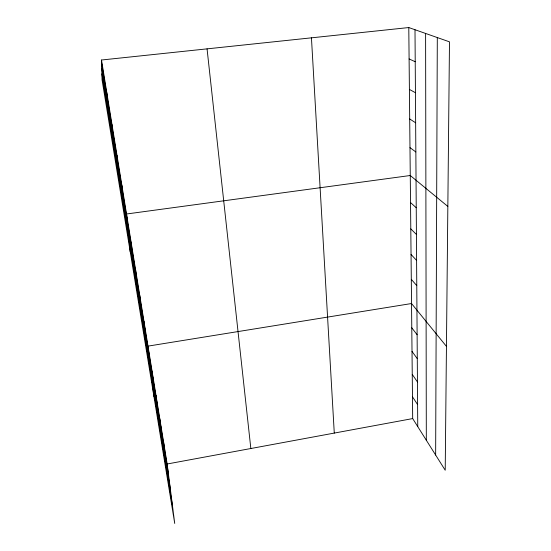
<?xml version="1.0" encoding="UTF-8"?>
<svg xmlns="http://www.w3.org/2000/svg" width="551" height="551" viewBox="0 0 551 551"><rect width="100%" height="100%" fill="white"/><g stroke="black" fill="none" stroke-linecap="round" stroke-linejoin="round"><path stroke-width="0.83" d="M435.648 455.043L437.308 37.558M167.16 463.997L412.685 418.581L445.215 470.237L449.485 41.835L408.787 27.55L101.515 60.011L102.059 79.854L174.729 523.45L167.16 463.997L101.515 60.011M409.104 58.957L415.227 61.719M409.407 89.414L415.44 92.726M409.696 118.961L415.647 122.79M409.985 147.647L415.847 151.959M447.839 206.425L410.261 175.507L126.537 213.995L130.236 251.841M410.529 202.568L416.239 207.755M410.791 228.872L416.425 234.457M411.046 254.452L416.604 260.409M411.294 279.329L416.776 285.638M446.448 346.379L411.535 303.532L148.005 346.124L153.943 396.548M411.776 327.804L417.121 334.76M412.017 351.414L417.286 358.673M412.244 374.398L417.444 381.939M412.465 396.782L417.603 404.586M101.894 73.882L172.497 505.901M101.598 63.021L168.337 473.226M101.742 68.172L170.321 488.854M163.537 441.723L164.673 450.697M159.818 418.829L160.899 427.535M155.995 395.281L157.021 403.697M152.055 371.057L153.033 379.164M143.963 321.219L144.817 328.651M139.796 295.591L140.581 302.651M207.059 48.86L250.843 448.514M135.505 269.198L136.228 275.858M131.09 242.006L131.737 248.253M121.847 185.108L122.322 190.412M117.005 155.306L117.391 160.1M112.005 124.56L112.301 128.796M311.446 37.833L334.278 433.086M106.846 92.809L107.039 96.453M408.787 27.55L412.685 418.581M414.999 29.733L417.754 426.632M425.606 33.453L426.322 440.242"/></g></svg>
